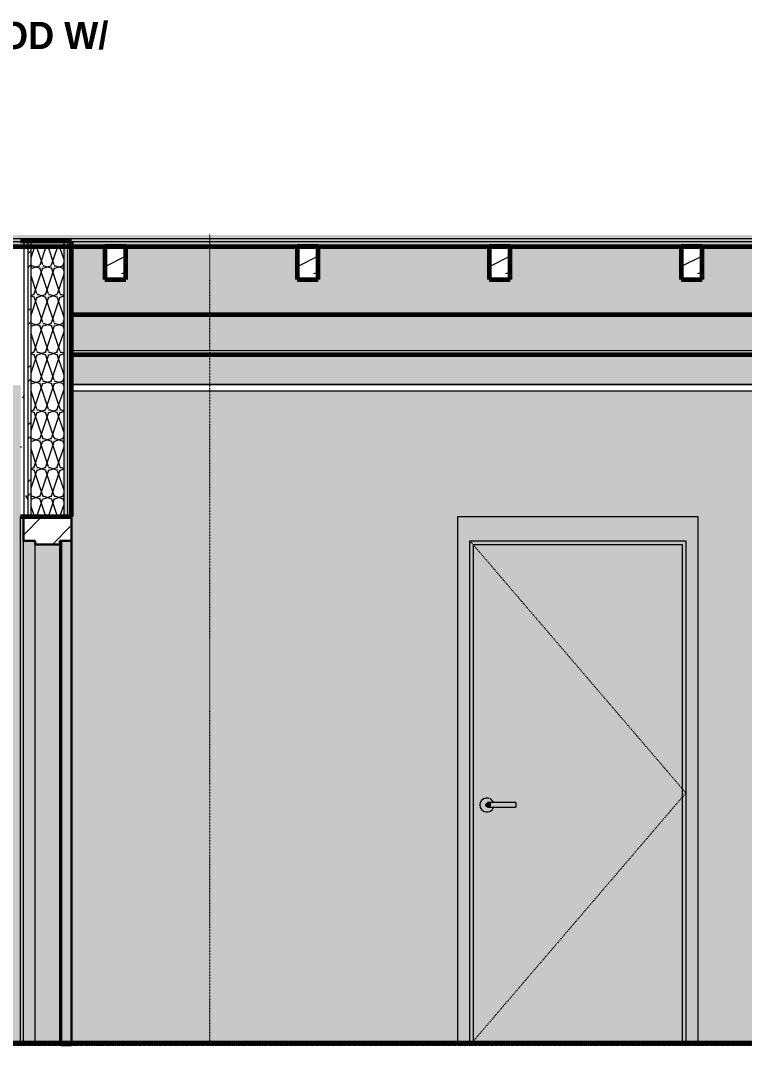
# Model space of a CAD drawing. Header units: inches. Extents: x -3510 to 2128, y -38 to 218.
# Drawn here: x -348.1 to -227.5, y 0 to 170.6 of the extents above; entities that cross this region are included whole.
import ezdxf

# ---------------------------------------------------------------- set-up
doc = ezdxf.new("R2010")
doc.units = ezdxf.units.IN
doc.header["$MEASUREMENT"] = 0
for name, pattern in [('Aligning Line 1_8_', [0.25, 0.125, -0.125]), ('Dash 1_16_', [0.125, 0.0625, -0.0625]), ('Grid Line 1_2_', [0.875, 0.5, -0.125, 0.125, -0.125])]:
    doc.linetypes.add(name, pattern=pattern)
for name, color, linetype, lineweight in [('0-2', 7, 'Continuous', 18), ('0-4', 10, 'Continuous', 5), ('A-CLNG', 13, 'Continuous', 18), ('A-CLNG-3', 7, 'Continuous', 18), ('A-CLNG-5', 13, 'Continuous', 60), ('A-CLNG-PATT-2', 13, 'Continuous', 9), ('A-DOOR', 31, 'Continuous', 18), ('A-DOOR-5', 31, 'Continuous', 30), ('A-DOOR-6', 31, 'Dash 1_16_', 9), ('A-DOOR-7', 31, 'Continuous', 9), ('A-DOOR-FRAM', 31, 'Continuous', 9), ('A-DOOR-FRAM-3', 31, 'Continuous', 30), ('A-DOOR-FRAM-4', 31, 'Continuous', 18), ('A-FLOR-1', 31, 'Continuous', 5), ('A-FLOR-2', 8, 'Continuous', 5), ('A-FLOR-3', 7, 'Continuous', 18), ('A-FLOR-4', 250, 'Continuous', 60), ('A-FLOR-LEVL-1', 51, 'Grid Line 1_2_', 9), ('A-FLOR-MCUT-1', 7, 'Continuous', 18), ('A-FLOR-PATT-2', 253, 'Continuous', 9), ('A-FLOR-PATT-3', 50, 'Continuous', 9), ('A-WALL', 113, 'Continuous', 18), ('A-WALL-PATT-1', 111, 'Continuous', 9), ('G-ANNO-SYMB', 111, 'Aligning Line 1_8_', 9), ('G-ANNO-TEXT', 231, 'Continuous', 9), ('I-WALL', 2, 'Continuous', 18), ('I-WALL-3', 2, 'Continuous', 5), ('I-WALL-4', 2, 'Continuous', 60), ('S-BEAM', 12, 'Continuous', 9), ('S-BEAM-1', 250, 'Continuous', 60)]:
    doc.layers.add(name, color=color, linetype=linetype, lineweight=lineweight)
doc.styles.add('Century Gothic_B', font='GOTHICB.TTF', dxfattribs={"height": 4.5})
pattern_1 = [(0, (11124.459, 0), (7.68, 1.92), [0.634, -5.126, 0.634, -5.126, -30.72]), (0, (11124.459, 0), (7.68, 1.92), [-11.52, 0.634, -10.886, 0.634, -5.126, -13.44]), (0, (11124.459, 0), (7.68, 1.92), [-28.8, 0.634, -3.206, 0.634, -8.966]), (120, (11127.339, 0.96), (-5.502769, 5.691075), [0.634, -5.126, 0.634, -5.126, -30.72]), (120, (11127.339, 0.96), (-5.502769, 5.691075), [-11.52, 0.634, -10.886, 0.634, -5.126, -13.44]), (120, (11127.339, 0.96), (-5.502769, 5.691075), [-28.8, 0.634, -3.206, 0.634, -8.966]), (240, (11128.299, 4.8), (-2.177231, -7.611075), [0.634, -5.126, 0.634, -5.126, -30.72]), (240, (11128.299, 4.8), (-2.177231, -7.611075), [-11.52, 0.634, -10.886, 0.634, -5.126, -13.44]), (240, (11128.299, 4.8), (-2.177231, -7.611075), [-28.8, 0.634, -3.206, 0.634, -8.966])]
pattern_2 = [(216.87, (11127.658, 7.997), (23.989771, 15.993643), [3.998, -35.986]), (206.565, (11132.456, 5.598), (-7.99708, -7.99662), [8.941, -8.941]), (198.435, (11132.456, 1.599), (-15.993845, -7.9971), [5.058, -20.23])]
pattern_3 = [(0, (-345.5336, 0), (15.36, 3.84), [0.634, -10.886, 0.634, -10.886, -61.44]), (0, (-345.5336, 0), (15.36, 3.84), [-23.04, 0.634, -22.406, 0.634, -10.886, -26.88]), (0, (-345.5336, 0), (15.36, 3.84), [-57.6, 0.634, -7.046, 0.634, -18.566]), (120, (-339.7736, 1.92), (-11.00554, 11.38215), [0.634, -10.886, 0.634, -10.886, -61.44]), (120, (-339.7736, 1.92), (-11.00554, 11.38215), [-23.04, 0.634, -22.406, 0.634, -10.886, -26.88]), (120, (-339.7736, 1.92), (-11.00554, 11.38215), [-57.6, 0.634, -7.046, 0.634, -18.566]), (240, (-337.8536, 9.6), (-4.35446, -15.22215), [0.634, -10.886, 0.634, -10.886, -61.44]), (240, (-337.8536, 9.6), (-4.35446, -15.22215), [-23.04, 0.634, -22.406, 0.634, -10.886, -26.88]), (240, (-337.8536, 9.6), (-4.35446, -15.22215), [-57.6, 0.634, -7.046, 0.634, -18.566])]
pattern_4 = [(161.57, (-345.2936, 0.24), (-1.92045124, 0.00015035), [0, -13.661, 1.517, 0]), (18.43, (-345.7736, 0.24), (-1.92045124, -0.00015035), [0, -13.661, 1.517, 0]), (108.43, (-345.2936, 0.24), (0.9599691, -4.80073665), [4.553, -10.625]), (71.57, (-345.7736, 0.24), (0.9599691, 4.80073665), [4.553, -10.625])]

# ---------------------------------------------------------------- blocks, each defined once
blk = doc.blocks.new('CTR - 1st Phase - Shell_rvt-3-INTERIOR ELEVATION - CORRIDOR _103_N_ AND LOBBY _106_ - NORTH WALL')
at = {"layer": 'A-FLOR-1'}
h = blk.add_hatch(color=256, dxfattribs=at)
h.paths.add_polyline_path([(11130.44, 110), (11534.65, 110), (11534.65, 115), (11130.44, 115)], flags=0)
h.paths.add_polyline_path([(11460.71, 121.63), (11534.65, 121.63), (11534.65, 133), (11523.5, 133), (11523.5, 127.5), (11520, 127.5), (11520, 133), (11491.5, 133), (11491.5, 127.5), (11488, 127.5), (11488, 133), (11459.5, 133), (11459.5, 127.5), (11456, 127.5), (11456, 133), (11427.5, 133), (11427.5, 127.5), (11424, 127.5), (11424, 133), (11395.5, 133), (11395.5, 127.5), (11392, 127.5), (11392, 133), (11363.5, 133), (11363.5, 127.5), (11360, 127.5), (11360, 133), (11331.5, 133), (11331.5, 127.5), (11328, 127.5), (11328, 133), (11299.5, 133), (11299.5, 127.5), (11296, 127.5), (11296, 133), (11267.5, 133), (11267.5, 127.5), (11264, 127.5), (11264, 133), (11235.5, 133), (11235.5, 127.5), (11232, 127.5), (11232, 133), (11203.5, 133), (11203.5, 127.5), (11200, 127.5), (11200, 133), (11171.5, 133), (11171.5, 127.5), (11168, 127.5), (11168, 133), (11139.5, 133), (11139.5, 127.5), (11136, 127.5), (11136, 133), (11130.44, 133), (11130.44, 121.63), (11458.4, 121.63)], flags=0)
at = {"layer": 'A-FLOR-2'}
blk.add_hatch(color=256, dxfattribs=at).paths.add_polyline_path([(11516.16, 133.75), (11534.65, 133.75), (11534.65, 134.25), (10351.58, 134.25), (10351.58, 133.75), (11506.92, 133.75)], flags=0)
at = {"layer": 'A-FLOR-PATT-2'}
h = blk.add_hatch(dxfattribs=at)
h.set_pattern_fill('FP_15', color=256, style=0, pattern_type=2)
h.set_pattern_definition(pattern_1)
h.paths.add_polyline_path([(11516.16, 134.25), (11534.65, 134.25), (11534.65, 134.91), (10351.58, 134.91), (10351.58, 134.25), (11506.92, 134.25)], flags=0)
h = blk.add_hatch(dxfattribs=at)
h.set_pattern_fill('FP_15', color=256, style=0, pattern_type=2)
h.set_pattern_definition(pattern_1)
h.paths.add_polyline_path([(11270.08, -0.04), (11534.65, -0.04), (11534.65, 0), (10351.58, 0), (10351.58, -0.04), (11268.92, -0.04)], flags=0)
at = {"layer": 'A-FLOR-PATT-3'}
h = blk.add_hatch(dxfattribs=at)
h.set_pattern_fill('FP_17', color=256, style=0, pattern_type=2)
h.set_pattern_definition([(0, (11124.459, 0), (0, 2.399), []), (315, (11124.459, 0), (2.3985062, 0), [3.393, -3.393]), (45, (11124.459, 0), (2.3985062, 0), [3.393, -3.393])])
h.paths.add_polyline_path([(10351.58, 133), (11534.65, 133), (11534.65, 133.75), (10351.58, 133.75)], flags=0)
h = blk.add_hatch(dxfattribs=at)
h.set_pattern_fill('FP_16', color=256, style=0, pattern_type=2)
h.set_pattern_definition([(135, (11124.459, 0), (-2.12132, -2.12132), [])])
h.paths.add_polyline_path([(11248.12, 0), (11534.65, 0), (11534.65, 0.37), (10351.58, 0.37), (10351.58, 0), (11245.81, 0)], flags=0)
at = {"layer": 'A-CLNG-3'}
for p, q in [((11130.44, 110), (11534.65, 110)), ((11534.65, 108.87), (11130.44, 108.87))]:
    blk.add_line(p, q, dxfattribs=at)
at = {"layer": 'A-FLOR-3'}
blk.add_line((11534.65, 110), (11130.44, 110), dxfattribs=at)
at = {"layer": 'A-FLOR-4'}
for p, q in [((10351.58, 133), (11534.65, 133)), ((11534.65, 0.37), (10351.58, 0.37))]:
    blk.add_line(p, q, dxfattribs=at)
at = {"layer": 'A-FLOR-MCUT-1'}
for p, q in [((11534.65, 134.25), (10351.58, 134.25)), ((11534.65, 133.75), (10351.58, 133.75)), ((11534.65, 0), (10351.58, 0))]:
    blk.add_line(p, q, dxfattribs=at)
blk = doc.blocks.new('LVL-Laminated Veneer Lumber - 4X6 S_ PINE - NO_ 1-V46-INTERIOR ELEVATION - CORRIDOR _103_N_ AND LOBBY _106_ - NORTH WALL')
at = {"layer": 'S-BEAM'}
h = blk.add_hatch(dxfattribs=at)
h.set_pattern_fill('FP_23', color=256, style=0, pattern_type=2)
h.set_pattern_definition(pattern_2)
h.paths.add_polyline_path([(11235.5, 127.5), (11235.5, 133), (11232, 133), (11232, 127.5)], flags=0)
at = {"layer": 'S-BEAM-1'}
for p, q in [((11235.5, 133), (11232, 133)), ((11232, 133), (11232, 127.5)), ((11235.5, 127.5), (11235.5, 133)), ((11232, 127.5), (11235.5, 127.5))]:
    blk.add_line(p, q, dxfattribs=at)
blk = doc.blocks.new('LVL-Laminated Veneer Lumber - 4X6 S_ PINE - NO_ 1-V47-INTERIOR ELEVATION - CORRIDOR _103_N_ AND LOBBY _106_ - NORTH WALL')
at = {"layer": 'S-BEAM'}
h = blk.add_hatch(dxfattribs=at)
h.set_pattern_fill('FP_23', color=256, style=0, pattern_type=2)
h.set_pattern_definition(pattern_2)
h.paths.add_polyline_path([(11200, 127.5), (11203.5, 127.5), (11203.5, 133), (11200, 133)], flags=0)
at = {"layer": 'S-BEAM-1'}
for p, q in [((11203.5, 133), (11200, 133)), ((11200, 133), (11200, 127.5)), ((11203.5, 127.5), (11203.5, 133)), ((11200, 127.5), (11203.5, 127.5))]:
    blk.add_line(p, q, dxfattribs=at)
blk = doc.blocks.new('LVL-Laminated Veneer Lumber - 4X6 S_ PINE - NO_ 1-V48-INTERIOR ELEVATION - CORRIDOR _103_N_ AND LOBBY _106_ - NORTH WALL')
at = {"layer": 'S-BEAM'}
h = blk.add_hatch(dxfattribs=at)
h.set_pattern_fill('FP_23', color=256, style=0, pattern_type=2)
h.set_pattern_definition(pattern_2)
h.paths.add_polyline_path([(11171.5, 127.5), (11171.5, 133), (11168, 133), (11168, 127.5)], flags=0)
at = {"layer": 'S-BEAM-1'}
for p, q in [((11171.5, 133), (11168, 133)), ((11168, 133), (11168, 127.5)), ((11171.5, 127.5), (11171.5, 133)), ((11168, 127.5), (11171.5, 127.5))]:
    blk.add_line(p, q, dxfattribs=at)
blk = doc.blocks.new('LVL-Laminated Veneer Lumber - 4X6 S_ PINE - NO_ 1-V49-INTERIOR ELEVATION - CORRIDOR _103_N_ AND LOBBY _106_ - NORTH WALL')
at = {"layer": 'S-BEAM'}
h = blk.add_hatch(dxfattribs=at)
h.set_pattern_fill('FP_23', color=256, style=0, pattern_type=2)
h.set_pattern_definition(pattern_2)
h.paths.add_polyline_path([(11136, 127.5), (11139.5, 127.5), (11139.5, 133), (11136, 133)], flags=0)
at = {"layer": 'S-BEAM-1'}
for p, q in [((11139.5, 133), (11136, 133)), ((11136, 133), (11136, 127.5)), ((11139.5, 127.5), (11139.5, 133)), ((11136, 127.5), (11139.5, 127.5))]:
    blk.add_line(p, q, dxfattribs=at)
blk = doc.blocks.new('CTR - 1st Phase - Structure_rvt-3-INTERIOR ELEVATION - CORRIDOR _103_N_ AND LOBBY _106_ - NORTH WALL')
at = {"layer": '0-2'}
for name in ['LVL-Laminated Veneer Lumber - 4X6 S_ PINE - NO_ 1-V49-INTERIOR ELEVATION - CORRIDOR _103_N_ AND LOBBY _106_ - NORTH WALL', 'LVL-Laminated Veneer Lumber - 4X6 S_ PINE - NO_ 1-V48-INTERIOR ELEVATION - CORRIDOR _103_N_ AND LOBBY _106_ - NORTH WALL', 'LVL-Laminated Veneer Lumber - 4X6 S_ PINE - NO_ 1-V47-INTERIOR ELEVATION - CORRIDOR _103_N_ AND LOBBY _106_ - NORTH WALL', 'LVL-Laminated Veneer Lumber - 4X6 S_ PINE - NO_ 1-V46-INTERIOR ELEVATION - CORRIDOR _103_N_ AND LOBBY _106_ - NORTH WALL']:
    blk.add_blockref(name, (0, 0), dxfattribs=at)
blk = doc.blocks.new('HOLLOW METAL - HM - WOOD LEAF - 3-0 x 7-0-2191983-INTERIOR ELEVATION - CORRIDOR _103_N_ AND LOBBY _106_ - NORTH WALL')
at = {"layer": 'A-DOOR'}
h = blk.add_hatch(color=256, dxfattribs=at)
h.paths.add_polyline_path([(11232.14, 0.37), (11232.14, 83.38), (11197.39, 83.38), (11197.39, 0.37), (11201.91, 0.37)], flags=0)
h.paths.add_polyline_path([(11199.62, 38.82), (11199.31, 38.86), (11199.03, 38.98), (11198.78, 39.16), (11198.6, 39.41), (11198.48, 39.69), (11198.44, 40.02), (11198.48, 40.31), (11198.6, 40.59), (11198.78, 40.84), (11199.03, 41.02), (11199.31, 41.14), (11199.62, 41.18), (11199.92, 41.14), (11200.21, 41.02), (11200.45, 40.84), (11200.64, 40.59), (11200.72, 40.39), (11204.44, 40.38), (11204.44, 39.61), (11200.72, 39.61), (11200.64, 39.41), (11200.45, 39.16), (11200.21, 38.98), (11199.92, 38.86)], flags=0)
h = blk.add_hatch(color=256, dxfattribs=at)
h.paths.add_polyline_path([(11199.44, 39.72), (11199.35, 39.87), (11199.34, 39.9), (11199.33, 40.02), (11199.35, 40.13), (11199.42, 40.25), (11199.43, 40.25), (11199.38, 39.99), (11199.43, 39.75)], flags=0)
h.paths.add_polyline_path([(11199.62, 38.82), (11199.92, 38.86), (11200.21, 38.98), (11200.45, 39.16), (11200.64, 39.41), (11200.72, 39.61), (11199.6, 39.63), (11199.46, 39.71), (11199.44, 39.75), (11199.38, 40.02), (11199.46, 40.29), (11199.6, 40.37), (11199.63, 40.38), (11199.81, 40.38), (11199.91, 40.38), (11200.72, 40.39), (11200.64, 40.59), (11200.45, 40.84), (11200.21, 41.02), (11199.92, 41.14), (11199.6, 41.18), (11199.31, 41.14), (11199.03, 41.02), (11198.78, 40.84), (11198.6, 40.59), (11198.48, 40.31), (11198.44, 39.96), (11198.48, 39.69), (11198.6, 39.41), (11198.78, 39.16), (11199.03, 38.98), (11199.31, 38.86), (11199.6, 38.82)], flags=0)
for points in [[(11200.31, 39.61), (11200.31, 40), (11199.32, 40), (11199.37, 39.83), (11199.42, 39.75), (11199.46, 39.71), (11199.6, 39.63), (11199.66, 39.61), (11199.82, 39.61), (11199.89, 39.62), (11200.27, 39.62)], [(11201.91, 40), (11204.44, 40), (11204.44, 40.39), (11200.31, 40.38), (11200.31, 40), (11201.9, 40)], [(11200.96, 39.61), (11204.44, 39.62), (11204.44, 40), (11200.31, 40), (11200.31, 39.61), (11200.8, 39.61)]]:
    blk.add_hatch(color=256, dxfattribs=at).paths.add_polyline_path(points, flags=0)
h = blk.add_hatch(color=256, dxfattribs=at)
h.paths.add_polyline_path([(11199.44, 40.28), (11199.35, 40.13), (11199.33, 40.02), (11199.34, 40), (11199.37, 40), (11199.43, 40.25)], flags=0)
h.paths.add_polyline_path([(11200.12, 40), (11200.31, 40), (11200.31, 40.39), (11200.27, 40.38), (11199.7, 40.38), (11199.72, 40.39), (11199.55, 40.35), (11199.46, 40.29), (11199.44, 40.25), (11199.37, 40), (11200.07, 40)], flags=0)
at = {"layer": 'A-DOOR-FRAM-4'}
for points in [[(11194.76, 0.37), (11196.76, 0.37), (11196.76, 84), (11232.76, 84), (11232.76, 0.37), (11234.76, 0.37), (11234.76, 88), (11194.76, 88), (11194.76, 33.7)], [(11196.76, 0.37), (11197.39, 0.37), (11197.39, 83.38), (11232.14, 83.38), (11232.14, 0.37), (11232.76, 0.37), (11232.76, 84), (11196.76, 84), (11196.76, 33.7)]]:
    blk.add_hatch(color=256, dxfattribs=at).paths.add_polyline_path(points, flags=0)
at = {"layer": 'A-DOOR-6'}
for p, q in [((11196.76, 84), (11232.76, 42)), ((11232.76, 42), (11197.09, 0.37))]:
    blk.add_line(p, q, dxfattribs=at)
at = {"layer": 'A-DOOR-7'}
for p, q in [((11204.44, 40.39), (11200.31, 40.39)), ((11200.31, 39.61), (11204.44, 39.61)), ((11204.44, 40.39), (11204.44, 40)), ((11204.44, 40), (11204.44, 39.61))]:
    blk.add_line(p, q, dxfattribs=at)
at = {"layer": 'A-DOOR-7', "flags": 128}
for points in [[(11200.31, 40.39), (11200.28, 40.39), (11200.26, 40.39), (11200.24, 40.39), (11200.21, 40.39), (11200.19, 40.39), (11200.17, 40.39), (11200.14, 40.39), (11200.12, 40.39), (11200.1, 40.39), (11200.08, 40.39), (11200.06, 40.39), (11200.04, 40.39), (11200.01, 40.39), (11199.99, 40.39), (11199.97, 40.39), (11199.96, 40.39), (11199.94, 40.39), (11199.92, 40.39), (11199.9, 40.39), (11199.88, 40.39), (11199.87, 40.39), (11199.85, 40.39), (11199.84, 40.39), (11199.82, 40.39), (11199.81, 40.39), (11199.8, 40.39), (11199.79, 40.39), (11199.78, 40.39), (11199.77, 40.39), (11199.76, 40.39), (11199.75, 40.39), (11199.74, 40.39), (11199.74, 40.39), (11199.73, 40.39), (11199.73, 40.39), (11199.72, 40.39), (11199.72, 40.39), (11199.72, 40.39), (11199.72, 40.39)], [(11199.72, 39.61), (11199.72, 39.61), (11199.72, 39.61), (11199.72, 39.61), (11199.73, 39.61), (11199.73, 39.61), (11199.73, 39.61), (11199.74, 39.61), (11199.75, 39.61), (11199.76, 39.61), (11199.76, 39.61), (11199.77, 39.61), (11199.78, 39.61), (11199.8, 39.61), (11199.81, 39.61), (11199.82, 39.61), (11199.83, 39.61), (11199.85, 39.61), (11199.86, 39.61), (11199.88, 39.61), (11199.9, 39.61), (11199.91, 39.61), (11199.93, 39.61), (11199.95, 39.61), (11199.97, 39.61), (11199.99, 39.61), (11200.01, 39.61), (11200.03, 39.61), (11200.05, 39.61), (11200.07, 39.61), (11200.09, 39.61), (11200.12, 39.61), (11200.14, 39.61), (11200.16, 39.61), (11200.18, 39.61), (11200.21, 39.61), (11200.23, 39.61), (11200.25, 39.61), (11200.28, 39.61), (11200.3, 39.61), (11200.31, 39.61)]]:
    blk.add_lwpolyline(points, dxfattribs=at)
at = {"layer": 'A-DOOR-7'}
for start, end in [(19.6343, 180), (180, 340.4367)]:
    blk.add_arc((11199.62, 40), 1.18, start, end, dxfattribs=at)
at = {"layer": 'A-DOOR-FRAM'}
for p, q in [((11196.76, 84), (11232.76, 84)), ((11196.76, 0.37), (11196.76, 84)), ((11232.76, 84), (11232.76, 0.37)), ((11197.39, 83.38), (11232.14, 83.38)), ((11197.39, 0.37), (11197.39, 83.38)), ((11232.14, 83.38), (11232.14, 0.37))]:
    blk.add_line(p, q, dxfattribs=at)
blk = doc.blocks.new('HOLLOW METAL - HM - METAL LEAF - 1HR - 3-0 x 7-0-2191982-INTERIOR ELEVATION - CORRIDOR _103_N_ AND LOBBY _106_ - NORTH WALL')
at = {"layer": 'A-DOOR-7'}
h = blk.add_hatch(dxfattribs=at)
h.set_pattern_fill('FP_18', color=256, style=0, pattern_type=2)
h.set_pattern_definition([(45, (11124.459, 0), (-3.18198, 3.18198), [])])
h.paths.add_polyline_path([(11128.2, 83.38), (11128.5, 83.38), (11128.5, 84), (11130.44, 84), (11130.44, 88), (11122.44, 88), (11122.44, 84), (11124.38, 84), (11124.38, 83.38), (11127.97, 83.38)], flags=0)
blk.add_hatch(color=256, dxfattribs=at).paths.add_polyline_path([(11130.44, 0.37), (11130.44, 84), (11128.69, 84), (11128.69, 0.37)], flags=0)
at = {"layer": 'A-DOOR-FRAM'}
for points in [[(11122.44, 0.37), (11124.38, 0.37), (11124.38, 84), (11122.44, 84), (11122.44, 0.6)], [(11128.69, 0.37), (11128.69, 84), (11128.5, 84), (11128.5, 0.37)], [(11128.5, 0.37), (11128.5, 83.38), (11124.38, 83.38), (11124.38, 0.37)]]:
    blk.add_hatch(color=256, dxfattribs=at).paths.add_polyline_path(points, flags=0)
at = {"layer": 'A-DOOR-5'}
for p, q in [((11128.69, 84), (11128.69, 0)), ((11130.44, 84), (11128.69, 84)), ((11130.44, 0), (11130.44, 84)), ((11128.69, 0), (11130.44, 0))]:
    blk.add_line(p, q, dxfattribs=at)
at = {"layer": 'A-DOOR-FRAM'}
for p, q in [((11122.44, 0.37), (11122.44, 84)), ((11124.38, 0.37), (11124.38, 83.38)), ((11128.5, 0.37), (11128.5, 83.38))]:
    blk.add_line(p, q, dxfattribs=at)
at = {"layer": 'A-DOOR-FRAM-3'}
for p, q in [((11130.44, 88), (11122.44, 88)), ((11122.44, 88), (11122.44, 84)), ((11130.44, 84), (11130.44, 88)), ((11122.44, 84), (11124.38, 84)), ((11124.38, 84), (11124.38, 83.38)), ((11128.5, 83.38), (11128.5, 84)), ((11128.5, 84), (11130.44, 84)), ((11124.38, 83.38), (11128.5, 83.38))]:
    blk.add_line(p, q, dxfattribs=at)

msp = doc.modelspace()

# ---------------------------------------------------------------- hatches: boundary and pattern name
at = {"layer": 'A-CLNG-PATT-2'}
h = msp.add_hatch(dxfattribs=at)
h.set_pattern_fill('FP_21', color=256, style=0, pattern_type=2)
h.set_pattern_definition(pattern_4)
h.paths.add_polyline_path([(46.17, 115.62), (64.66, 115.62), (64.66, 121.62), (-339.55, 121.62), (-339.55, 115.62), (36.42, 115.62)], flags=0)
h.paths.add_polyline_path([(33.26, 118.66), (32.91, 118.7), (32.58, 118.84), (32.31, 119.05), (32.09, 119.33), (31.96, 119.65), (31.91, 120), (31.96, 120.35), (32.09, 120.67), (32.31, 120.95), (32.58, 121.16), (32.91, 121.3), (33.26, 121.34), (33.6, 121.3), (33.93, 121.16), (34.21, 120.95), (34.42, 120.67), (34.55, 120.35), (34.6, 120), (34.55, 119.65), (34.42, 119.33), (34.21, 119.05), (33.93, 118.84), (33.6, 118.7), (33.46, 118.68)], flags=0)
at = {"layer": 'A-WALL-PATT-1'}
h = msp.add_hatch(dxfattribs=at)
h.set_pattern_fill('FP_20', color=256, style=0, pattern_type=2)
h.set_pattern_definition(pattern_3)
h.paths.add_polyline_path([(-348.05, 88), (-347.43, 88), (-347.43, 133), (-348.05, 133), (-348.05, 97.79)], flags=0)
h = msp.add_hatch(dxfattribs=at)
h.set_pattern_fill('FP_20', color=256, style=0, pattern_type=2)
h.set_pattern_definition(pattern_3)
h.paths.add_polyline_path([(-347.43, 88), (-346.8, 88), (-346.8, 133), (-347.43, 133), (-347.43, 97.71)], flags=0)
h = msp.add_hatch(dxfattribs=at)
h.set_pattern_fill('FP_19', color=256, style=0, pattern_type=2)
h.set_pattern_definition([(45, (-345.5336, 0), (-4.75176, 4.75176), []), (45, (-345.5336, 7.2), (-4.75176, 4.75176), [])])
h.paths.add_polyline_path([(-346.3, 88), (-346.3, 133), (-346.8, 133), (-346.8, 88)], flags=0)
h = msp.add_hatch(dxfattribs=at)
h.set_pattern_fill('FP_21', color=256, style=0, pattern_type=2)
h.set_pattern_definition(pattern_4)
h.paths.add_polyline_path([(-346.3, 88), (-340.8, 88), (-340.8, 133), (-346.3, 133), (-346.3, 97.56)], flags=0)
h = msp.add_hatch(dxfattribs=at)
h.set_pattern_fill('FP_20', color=256, style=0, pattern_type=2)
h.set_pattern_definition(pattern_3)
h.paths.add_polyline_path([(-339.55, 88), (-339.55, 133), (-340.18, 133), (-340.18, 88)], flags=0)
at = {"layer": 'I-WALL'}
h = msp.add_hatch(color=256, dxfattribs=at)
h.paths.add_polyline_path([(-437.89, 0.38), (-348.05, 0.38), (-348.05, 109.88), (-437.89, 109.88), (-437.89, 67.43)], flags=0)
h.paths.add_polyline_path([(-339.55, 0.38), (-275.23, 0.38), (-275.23, 88), (-235.23, 88), (-235.23, 0.38), (-232.85, 0.38), (-232.85, 108.87), (-339.55, 108.87), (-339.55, 10.27)], flags=0)
at = {"layer": 'I-WALL-3'}
for points in [[(-340.18, 88), (-340.18, 133), (-340.8, 133), (-340.8, 88)], [(-232.06, 0.38), (-224.35, 0.38), (-224.35, 108.87), (-232.85, 108.87), (-232.85, 0.38), (-232.69, 0.38)], [(-348.05, 0.38), (-347.55, 0.38), (-347.55, 88), (-348.05, 88), (-348.05, 67.43)]]:
    msp.add_hatch(color=256, dxfattribs=at).paths.add_polyline_path(points, flags=0)

# ---------------------------------------------------------------- linework, layer by layer
at = {"layer": 'A-CLNG'}
msp.add_line((64.66, 115.62), (-339.55, 115.62), dxfattribs=at)
at = {"layer": 'A-CLNG-5'}
for p, q in [((64.66, 121.62), (-339.55, 121.62)), ((-339.55, 115), (64.66, 115))]:
    msp.add_line(p, q, dxfattribs=at)
at = {"layer": 'A-FLOR-LEVL-1'}
msp.add_line((-1166.78, 0), (113, 0), dxfattribs=at)
at = {"layer": 'A-WALL'}
for p, q in [((-347.43, 88), (-347.43, 133.84)), ((-346.8, 88), (-346.8, 133.84)), ((-346.3, 88), (-346.3, 133.84)), ((-340.8, 88), (-340.8, 133.84)), ((-340.18, 88), (-340.18, 133.84))]:
    msp.add_line(p, q, dxfattribs=at)
at = {"layer": 'G-ANNO-SYMB'}
msp.add_line((-316.57, 134.91), (-316.57, -0.04), dxfattribs=at)
at = {"layer": 'I-WALL'}
for p, q in [((-348.05, 0.38), (-348.05, 88)), ((-275.23, 0.38), (-275.23, 88)), ((-275.23, 88), (-235.23, 88)), ((-235.23, 88), (-235.23, 0.38))]:
    msp.add_line(p, q, dxfattribs=at)
at = {"layer": 'I-WALL-4'}
for p, q in [((-339.55, 133.84), (-348.05, 133.84)), ((-339.55, 88), (-339.55, 133.84)), ((-348.05, 88), (-339.55, 88))]:
    msp.add_line(p, q, dxfattribs=at)

# ---------------------------------------------------------------- block references
at = {"layer": '0-4'}
for name in ['CTR - 1st Phase - Shell_rvt-3-INTERIOR ELEVATION - CORRIDOR _103_N_ AND LOBBY _106_ - NORTH WALL', 'CTR - 1st Phase - Structure_rvt-3-INTERIOR ELEVATION - CORRIDOR _103_N_ AND LOBBY _106_ - NORTH WALL']:
    msp.add_blockref(name, (-11469.99, 0), dxfattribs=at)
at = {"layer": 'A-DOOR'}
msp.add_blockref('HOLLOW METAL - HM - WOOD LEAF - 3-0 x 7-0-2191983-INTERIOR ELEVATION - CORRIDOR _103_N_ AND LOBBY _106_ - NORTH WALL', (-11469.99, 0), dxfattribs=at)
at = {"layer": 'A-DOOR-7'}
msp.add_blockref('HOLLOW METAL - HM - METAL LEAF - 1HR - 3-0 x 7-0-2191982-INTERIOR ELEVATION - CORRIDOR _103_N_ AND LOBBY _106_ - NORTH WALL', (-11469.99, 0), dxfattribs=at)

# ---------------------------------------------------------------- texts
at = {"layer": 'G-ANNO-TEXT', "insert": (-418.33, 170.36), "char_height": 4.5, "width": 104.232, "attachment_point": 1, "style": 'Century Gothic_B'}
msp.add_mtext('FINISH GRADE PLYWOOD W/', dxfattribs=at)

doc.saveas('drawing.dxf')
